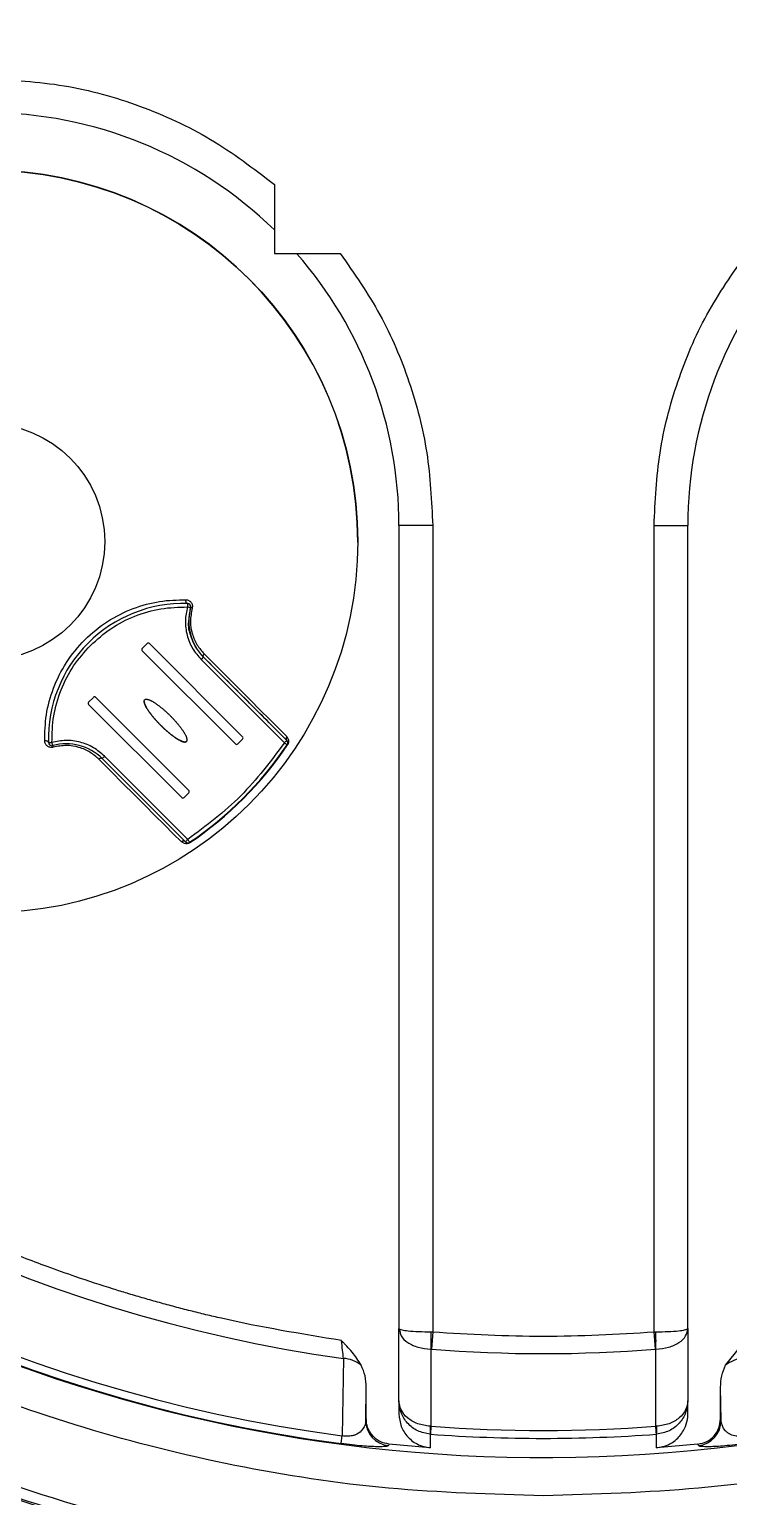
# Model space of a CAD drawing. Header units: millimetres. Extents: x 2180 to 4616, y 795 to 2518.
# Drawn here: x 2741.3 to 2782.7, y 2116.9 to 2203.9 of the extents above; entities that cross this region are included whole.
import ezdxf

# ---------------------------------------------------------------- set-up
doc = ezdxf.new("R2010")
doc.units = ezdxf.units.MM

msp = doc.modelspace()

# ---------------------------------------------------------------- linework, layer by layer
at = {"color": 7, "linetype": 'Continuous', "lineweight": 25}
for p, q in [((2755.8, 2194.67), (2755.8, 2190.583)), ((2755.8, 2190.583), (2759.701, 2190.583)), ((2763.182, 2174.457), (2763.182, 2126.88)), ((2765.182, 2174.457), (2765.182, 2126.68)), ((2778.304, 2126.68), (2778.304, 2174.457)), ((2780.304, 2126.88), (2780.304, 2174.457)), ((2760.742, 2173.482), (2760.742, 2173.482)), ((2750.646, 2169.835), (2750.64, 2169.635)), ((2750.725, 2168.781), (2750.833, 2169.581)), ((2750.84, 2169.635), (2750.84, 2169.635)), ((2747.97, 2167.177), (2748.253, 2167.46)), ((2753.486, 2161.52), (2747.97, 2167.035)), ((2747.97, 2167.035), (2747.97, 2167.035)), ((2753.486, 2161.52), (2747.97, 2167.035)), ((2748.394, 2167.46), (2753.91, 2161.944)), ((2751.602, 2166.657), (2756.534, 2161.724)), ((2751.602, 2166.657), (2751.602, 2166.657)), ((2751.46, 2166.515), (2756.393, 2161.583)), ((2744.788, 2163.995), (2745.071, 2164.278)), ((2745.212, 2164.278), (2750.728, 2158.762)), ((2750.304, 2158.338), (2744.788, 2163.853)), ((2744.788, 2163.853), (2744.788, 2163.853)), ((2750.304, 2158.338), (2744.788, 2163.853)), ((2742.41, 2161.847), (2742.41, 2161.847)), ((2753.486, 2161.52), (2753.486, 2161.52)), ((2753.91, 2161.803), (2753.627, 2161.52)), ((2753.91, 2161.803), (2753.627, 2161.52)), ((2753.627, 2161.52), (2753.627, 2161.52)), ((2753.91, 2161.803), (2753.91, 2161.803)), ((2756.53, 2161.96), (2756.636, 2161.769)), ((2756.534, 2161.724), (2756.534, 2161.724)), ((2756.579, 2161.457), (2756.559, 2161.471)), ((2756.593, 2161.582), (2756.593, 2161.582)), ((2750.524, 2155.714), (2745.591, 2160.646)), ((2750.665, 2155.855), (2745.733, 2160.788)), ((2750.304, 2158.338), (2750.304, 2158.338)), ((2750.728, 2158.621), (2750.445, 2158.338)), ((2750.728, 2158.621), (2750.445, 2158.338)), ((2750.445, 2158.338), (2750.445, 2158.338)), ((2750.728, 2158.621), (2750.728, 2158.621)), ((2750.466, 2155.619), (2750.288, 2155.717)), ((2750.777, 2155.689), (2750.791, 2155.669)), ((2763.182, 2126.88), (2763.237, 2126.834)), ((2763.182, 2126.88), (2763.249, 2126.659)), ((2763.182, 2122.601), (2763.182, 2126.88)), ((2765.074, 2126.681), (2765.182, 2126.68)), ((2765.182, 2126.68), (2765.102, 2125.651)), ((2778.304, 2126.68), (2778.411, 2126.681)), ((2778.384, 2125.651), (2778.304, 2126.68)), ((2780.304, 2126.88), (2780.304, 2122.601)), ((2782.543, 2124.702), (2783.717, 2126.167)), ((2759.896, 2125.107), (2759.814, 2120.52)), ((2765.102, 2125.651), (2765.074, 2125.652)), ((2765.074, 2125.652), (2765.08, 2121.083)), ((2778.411, 2125.652), (2778.384, 2125.651)), ((2778.406, 2121.083), (2778.411, 2125.652)), ((2761.211, 2121.43), (2761.243, 2123.394)), ((2761.243, 2121.524), (2761.243, 2123.394)), ((2782.275, 2121.43), (2782.243, 2123.394)), ((2782.243, 2121.524), (2782.243, 2123.394)), ((2763.182, 2122.601), (2763.182, 2121.815)), ((2780.304, 2121.815), (2780.304, 2122.601)), ((2765.08, 2121.083), (2765.034, 2121.085)), ((2765.034, 2120.619), (2765.045, 2120.618)), ((2765.034, 2120.619), (2765.035, 2119.818)), ((2778.452, 2121.085), (2778.406, 2121.083)), ((2778.44, 2120.618), (2778.452, 2120.619)), ((2778.451, 2119.818), (2778.452, 2120.619)), ((2762.591, 2120.031), (2762.56, 2119.94)), ((2765.035, 2119.818), (2762.591, 2120.031)), ((2780.894, 2120.031), (2778.451, 2119.818)), ((2780.926, 2119.94), (2780.894, 2120.031))]:
    msp.add_line(p, q, dxfattribs=at)
at = {"color": 7, "linetype": 'Continuous', "lineweight": 25, "flags": 128}
for points in [[(2765.182, 2174.457), (2764.792, 2174.457), (2764.417, 2174.457), (2764.071, 2174.457), (2763.768, 2174.457), (2763.519, 2174.457), (2763.334, 2174.457), (2763.22, 2174.457), (2763.182, 2174.457)], [(2778.304, 2174.457), (2778.694, 2174.457), (2779.069, 2174.457), (2779.415, 2174.457), (2779.718, 2174.457), (2779.967, 2174.457), (2780.152, 2174.457), (2780.265, 2174.457), (2780.304, 2174.457)], [(2750.646, 2169.835), (2750.625, 2169.84), (2750.606, 2169.854), (2750.589, 2169.876), (2750.574, 2169.905), (2750.563, 2169.94), (2750.556, 2169.979), (2750.554, 2170.02), (2750.555, 2170.063)], [(2750.833, 2169.581), (2750.829, 2169.582), (2750.818, 2169.585), (2750.8, 2169.59), (2750.776, 2169.597), (2750.747, 2169.605), (2750.714, 2169.614), (2750.677, 2169.624), (2750.64, 2169.635)], [(2751.602, 2166.657), (2751.599, 2166.654), (2751.591, 2166.646), (2751.578, 2166.633), (2751.56, 2166.615), (2751.539, 2166.594), (2751.514, 2166.569), (2751.488, 2166.543), (2751.46, 2166.515)], [(2751.602, 2166.657), (2751.59, 2166.673), (2751.583, 2166.693), (2751.58, 2166.716), (2751.583, 2166.741), (2751.59, 2166.769), (2751.602, 2166.797), (2751.618, 2166.825), (2751.638, 2166.852)], [(2751.638, 2166.852), (2752.367, 2166.124), (2753.066, 2165.425), (2753.733, 2164.757), (2754.366, 2164.124), (2754.965, 2163.526), (2755.526, 2162.964), (2756.048, 2162.442), (2756.53, 2161.96)], [(2742.413, 2161.602), (2742.408, 2161.623), (2742.394, 2161.642), (2742.372, 2161.659), (2742.343, 2161.674), (2742.308, 2161.685), (2742.269, 2161.692), (2742.228, 2161.694), (2742.185, 2161.693)], [(2742.413, 2161.602), (2742.417, 2161.602), (2742.428, 2161.603), (2742.447, 2161.603), (2742.472, 2161.604), (2742.502, 2161.605), (2742.537, 2161.606), (2742.574, 2161.607), (2742.613, 2161.608)], [(2742.667, 2161.415), (2742.666, 2161.419), (2742.663, 2161.43), (2742.658, 2161.448), (2742.651, 2161.472), (2742.643, 2161.501), (2742.634, 2161.534), (2742.624, 2161.57), (2742.613, 2161.608)], [(2756.534, 2161.724), (2756.532, 2161.721), (2756.524, 2161.713), (2756.51, 2161.7), (2756.493, 2161.683), (2756.471, 2161.661), (2756.447, 2161.637), (2756.42, 2161.61), (2756.393, 2161.583)], [(2756.393, 2161.583), (2756.425, 2161.561), (2756.456, 2161.54), (2756.485, 2161.52), (2756.51, 2161.503), (2756.531, 2161.489), (2756.546, 2161.479), (2756.555, 2161.473), (2756.559, 2161.471)], [(2745.591, 2160.646), (2745.575, 2160.658), (2745.555, 2160.665), (2745.532, 2160.668), (2745.507, 2160.665), (2745.479, 2160.658), (2745.451, 2160.646), (2745.423, 2160.63), (2745.396, 2160.61)], [(2750.288, 2155.717), (2749.806, 2156.2), (2749.283, 2156.722), (2748.722, 2157.283), (2748.124, 2157.881), (2747.49, 2158.515), (2746.823, 2159.182), (2746.124, 2159.881), (2745.396, 2160.61)], [(2745.591, 2160.646), (2745.594, 2160.649), (2745.602, 2160.657), (2745.615, 2160.67), (2745.633, 2160.688), (2745.654, 2160.709), (2745.679, 2160.733), (2745.705, 2160.76), (2745.733, 2160.788)], [(2750.524, 2155.714), (2750.527, 2155.716), (2750.535, 2155.724), (2750.548, 2155.737), (2750.565, 2155.755), (2750.587, 2155.776), (2750.611, 2155.801), (2750.638, 2155.827), (2750.665, 2155.855)], [(2750.777, 2155.689), (2750.775, 2155.692), (2750.769, 2155.702), (2750.758, 2155.717), (2750.744, 2155.738), (2750.727, 2155.763), (2750.708, 2155.792), (2750.687, 2155.823), (2750.665, 2155.855)], [(2761.243, 2121.524), (2761.225, 2121.471), (2761.211, 2121.43)], [(2782.275, 2121.43), (2782.257, 2121.483), (2782.243, 2121.524)], [(2759.753, 2120.059), (2759.755, 2120.073), (2759.759, 2120.1), (2759.764, 2120.14), (2759.771, 2120.193), (2759.78, 2120.258), (2759.79, 2120.335), (2759.801, 2120.423), (2759.814, 2120.52)], [(2765.08, 2121.083), (2765.073, 2120.984), (2765.066, 2120.896), (2765.06, 2120.819), (2765.055, 2120.754), (2765.051, 2120.701), (2765.048, 2120.66), (2765.046, 2120.633), (2765.045, 2120.618)], [(2778.44, 2120.618), (2778.439, 2120.633), (2778.437, 2120.66), (2778.434, 2120.701), (2778.43, 2120.754), (2778.425, 2120.819), (2778.42, 2120.896), (2778.413, 2120.984), (2778.406, 2121.083)]]:
    msp.add_lwpolyline(points, dxfattribs=at)
at = {"color": 7, "linetype": 'Continuous', "lineweight": 25}
for radius in [22, 7]:
    msp.add_circle((2738.742, 2173.505), radius, dxfattribs=at)
for centre, radius, start, end in [((2771.743, 2210.711), 91.48, 295.79271, 180), ((2771.743, 2210.711), 90.341, 353.64897, 186.35103), ((2771.743, 2210.711), 89.875, 353.64897, 186.35103), ((2771.743, 2210.711), 85.319, 353.33017, 186.66983), ((2771.743, 2210.711), 91.48, 180, 290.22656), ((2738.718, 2174.457), 24.464, 45.7131, 90), ((2771.743, 2210.711), 91.441, 188.79238, 262.46584), ((2771.743, 2210.711), 90.976, 188.79238, 262.46584), ((2771.743, 2210.711), 86.42, 189.2043, 262.12076), ((2738.742, 2173.505), 22, 359.93876, 179.93876), ((2738.718, 2174.457), 24.464, 0, 41.23805), ((2804.768, 2174.457), 24.464, 138.76195, 180), ((2750.41, 2161.838), 8, 88.3094, 181.69061), ((2750.64, 2169.635), 0.2, 45, 88.3094), ((2753.723, 2168.778), 3, 164.46904, 225), ((2750.64, 2169.635), 0.2, 344.46904, 45), ((2750.726, 2168.901), 0.688, 73.124, 81.09101), ((2748.324, 2167.389), 0.1, 45, 135), ((2748.041, 2167.106), 0.1, 135, 225), ((2748.041, 2167.106), 0.1, 179.93876, 225), ((2744.859, 2163.924), 0.1, 135, 225), ((2745.142, 2164.207), 0.1, 45, 135), ((2744.859, 2163.924), 0.1, 179.93876, 225), ((2742.613, 2161.608), 0.2, 181.69061, 225), ((2742.613, 2161.608), 0.2, 225, 285.53097), ((2743.47, 2158.525), 3, 45, 105.53097), ((2743.347, 2161.522), 0.689, 188.91062, 196.87572), ((2738.742, 2173.505), 21.5, 304.039, 325.96101), ((2738.742, 2173.505), 21.524, 304.039, 325.96101), ((2753.556, 2161.591), 0.1, 225, 315), ((2753.556, 2161.591), 0.1, 225, 315), ((2753.839, 2161.873), 0.1, 315, 45), ((2753.839, 2161.873), 0.1, 315, 359.93876), ((2756.671, 2161.844), 0.182, 140.46383, 221.37738), ((2756.393, 2161.583), 0.2, 325.96101, 45), ((2750.374, 2158.409), 0.1, 225, 315), ((2750.374, 2158.409), 0.1, 225, 315), ((2750.657, 2158.692), 0.1, 315, 45), ((2750.657, 2158.692), 0.1, 315, 359.93876), ((2750.404, 2155.577), 0.182, 49.91552, 129.47781), ((2750.665, 2155.855), 0.2, 225, 304.039), ((2786.41, 2126.167), 21.341, 178.61808, 181.38192), ((2757.076, 2126.167), 21.341, 358.61808, 1.3819), ((2759.812, 2123.337), 1.772, 50.3646, 87.29391), ((2771.743, 2210.711), 85.319, 265.53552, 274.46448), ((2783.673, 2123.337), 1.772, 92.70609, 129.6354), ((2762.711, 2121.432), 1.5, 180.08872, 264.21159), ((2780.775, 2121.432), 1.5, 275.78841, 359.91128), ((2767.743, 2120.852), 2.719, 175.08834, 184.91166), ((2771.743, 2210.711), 90.341, 265.74841, 274.25159), ((2771.743, 2210.711), 89.875, 265.74841, 274.25159), ((2775.743, 2120.852), 2.719, 355.08834, 4.91166)]:
    msp.add_arc(centre, radius, start, end, dxfattribs=at)
for points in [[(2771.743, 2294.997), (2768.78, 2294.907), (2762.855, 2294.726), (2754.066, 2293.271), (2745.473, 2290.966), (2737.172, 2287.752), (2729.255, 2283.686), (2721.81, 2278.808), (2714.919, 2273.174), (2708.66, 2266.846), (2703.102, 2259.895), (2698.307, 2252.397), (2694.327, 2244.436), (2691.208, 2236.1), (2688.979, 2227.482), (2687.688, 2218.679), (2687.263, 2209.78), (2687.772, 2203.874), (2688.027, 2200.921)], [(2855.459, 2200.921), (2855.713, 2203.874), (2856.222, 2209.78), (2855.798, 2218.679), (2854.507, 2227.482), (2852.278, 2236.1), (2849.159, 2244.436), (2845.179, 2252.397), (2840.384, 2259.895), (2834.825, 2266.846), (2828.566, 2273.174), (2821.676, 2278.808), (2814.231, 2283.686), (2806.314, 2287.752), (2798.013, 2290.966), (2789.42, 2293.271), (2780.631, 2294.726), (2774.706, 2294.907), (2771.743, 2294.997)], [(2771.743, 2116.971), (2768.675, 2117.058), (2762.54, 2117.232), (2753.426, 2118.635), (2744.488, 2120.86), (2735.812, 2123.968), (2727.483, 2127.907), (2719.58, 2132.644), (2712.179, 2138.133), (2705.352, 2144.32), (2699.164, 2151.148), (2693.675, 2158.548), (2688.938, 2166.452), (2685, 2174.781), (2681.892, 2183.456), (2679.667, 2192.394), (2678.263, 2201.509), (2678.089, 2207.644), (2678.002, 2210.712)], [(2865.483, 2210.712), (2865.396, 2207.644), (2865.222, 2201.509), (2863.819, 2192.394), (2861.594, 2183.456), (2858.486, 2174.781), (2854.548, 2166.452), (2849.81, 2158.548), (2844.322, 2151.148), (2838.134, 2144.32), (2831.307, 2138.133), (2823.906, 2132.644), (2816.003, 2127.907), (2807.673, 2123.968), (2798.998, 2120.86), (2790.06, 2118.635), (2780.946, 2117.232), (2774.811, 2117.058), (2771.743, 2116.971)], [(2738.718, 2200.921), (2740.266, 2200.843), (2743.362, 2200.687), (2747.854, 2199.42), (2752.102, 2197.488), (2754.567, 2195.609), (2755.8, 2194.67)], [(2760.953, 2113.038), (2757.302, 2113.562), (2749.998, 2114.61), (2739.355, 2117.73), (2729.112, 2121.938), (2719.412, 2127.293), (2710.372, 2133.698), (2702.11, 2141.079), (2694.729, 2149.341), (2688.324, 2158.38), (2682.969, 2168.081), (2678.761, 2178.324), (2675.641, 2188.967), (2674.593, 2196.27), (2674.069, 2199.922)], [(2869.417, 2199.922), (2868.892, 2196.27), (2867.844, 2188.967), (2864.725, 2178.324), (2860.517, 2168.081), (2855.161, 2158.38), (2848.757, 2149.341), (2841.375, 2141.079), (2833.113, 2133.698), (2824.074, 2127.293), (2814.373, 2121.938), (2804.13, 2117.73), (2793.487, 2114.61), (2786.184, 2113.562), (2782.532, 2113.038)], [(2754.411, 2113.241), (2751.117, 2113.927), (2744.528, 2115.3), (2734.976, 2118.62), (2725.792, 2122.824), (2717.09, 2127.96), (2708.953, 2133.949), (2701.468, 2140.737), (2694.713, 2148.25), (2688.758, 2156.413), (2683.66, 2165.137), (2679.495, 2174.339), (2676.216, 2183.905), (2674.871, 2190.499), (2674.199, 2193.797)], [(2759.701, 2190.583), (2760.528, 2189.396), (2762.182, 2187.021), (2763.871, 2183.006), (2764.978, 2178.794), (2765.114, 2175.903), (2765.182, 2174.457)], [(2778.304, 2174.457), (2778.372, 2175.903), (2778.508, 2178.794), (2779.614, 2183.006), (2781.304, 2187.021), (2782.958, 2189.396), (2783.785, 2190.583)], [(2756.534, 2161.724), (2755.854, 2162.404), (2754.495, 2163.764), (2752.566, 2165.692), (2751.602, 2166.657)], [(2756.393, 2161.583), (2755.576, 2160.491), (2753.941, 2158.307), (2751.757, 2156.672), (2750.665, 2155.855)], [(2754.715, 2113.292), (2751.801, 2113.88), (2745.973, 2115.055), (2737.479, 2117.808), (2729.25, 2121.255), (2721.379, 2125.456), (2713.878, 2130.301), (2709.285, 2134.075), (2706.989, 2135.962)], [(2765.182, 2126.68), (2767.369, 2126.552), (2771.743, 2126.296), (2776.117, 2126.552), (2778.304, 2126.68)]]:
    msp.add_open_spline(points, degree=3, dxfattribs=at)
for points, knots in [([(2759.769, 2126.167), (2757.389, 2126.558), (2754.698, 2126.999), (2751.738, 2127.698), (2750.818, 2127.925), (2749.901, 2128.162), (2748.987, 2128.41), (2748.076, 2128.667), (2747.438, 2128.855), (2746.833, 2129.038), (2745.783, 2129.36), (2744.202, 2129.878), (2742.42, 2130.51), (2740.875, 2131.093), (2739.631, 2131.588), (2738.6, 2132.016), (2737.809, 2132.354), (2737.021, 2132.7), (2736.237, 2133.054), (2735.456, 2133.416), (2734.91, 2133.676), (2734.392, 2133.926), (2733.326, 2134.447), (2731.627, 2135.32), (2729.617, 2136.428), (2727.423, 2137.709), (2725.189, 2139.11), (2723.118, 2140.511), (2721.875, 2141.396), (2720.813, 2142.171), (2719.648, 2143.047), (2718.125, 2144.247), (2716.859, 2145.293), (2715.846, 2146.159), (2715.077, 2146.833), (2714.316, 2147.517), (2713.563, 2148.209), (2712.819, 2148.91), (2712.306, 2149.406), (2711.852, 2149.849), (2710.385, 2151.299), (2708.015, 2153.813), (2705.026, 2157.362), (2702.421, 2160.794), (2700.1, 2164.196), (2697.843, 2167.862), (2695.057, 2172.943), (2692.002, 2179.787), (2689.2, 2188.123), (2688.071, 2193.865), (2687.507, 2196.737)], [0, 0, 0, 0, 0.066905, 0.07567, 0.084434, 0.093199, 0.101963, 0.110727, 0.119491, 0.120425, 0.128278, 0.149963, 0.166623, 0.180753, 0.195817, 0.203781, 0.211745, 0.219709, 0.227673, 0.235637, 0.243601, 0.24445, 0.251616, 0.276532, 0.297465, 0.315335, 0.34708, 0.370638, 0.384759, 0.389435, 0.407138, 0.425205, 0.443272, 0.452736, 0.4622, 0.471663, 0.481127, 0.490591, 0.500054, 0.500928, 0.50821, 0.557321, 0.596775, 0.636995, 0.676885, 0.711064, 0.756485, 0.837657, 0.918828, 1, 1, 1, 1]), ([(2742.185, 2161.693), (2742.197, 2162.208), (2742.222, 2163.236), (2742.658, 2164.833), (2743.419, 2166.362), (2744.518, 2167.727), (2745.883, 2168.826), (2747.413, 2169.589), (2749.009, 2170.026), (2750.039, 2170.05), (2750.555, 2170.063)], [0, 0, 0, 0, 0.125198, 0.2499957, 0.3751716, 0.4997698, 0.6246825, 0.749695, 0.8746376, 1, 1, 1, 1]), ([(2744.894, 2167.354), (2745.287, 2167.703), (2746.079, 2168.409), (2747.514, 2169.132), (2749.054, 2169.59), (2750.115, 2169.62), (2750.64, 2169.635)], [0, 0, 0, 0, 0.247388, 0.5, 0.752612, 1, 1, 1, 1]), ([(2750.64, 2169.635), (2750.586, 2169.362), (2750.476, 2168.808), (2750.595, 2167.955), (2750.91, 2167.154), (2751.279, 2166.726), (2751.46, 2166.515)], [0, 0, 0, 0, 0.245589, 0.5, 0.754411, 1, 1, 1, 1]), ([(2750.555, 2170.063), (2750.612, 2170.054), (2750.724, 2170.037), (2750.839, 2169.941), (2750.904, 2169.841), (2750.934, 2169.753), (2750.946, 2169.657), (2750.932, 2169.592), (2750.926, 2169.56)], [0, 0, 0, 0, 0.249602, 0.498296, 0.625589, 0.748629, 0.875722, 1, 1, 1, 1]), ([(2750.833, 2169.581), (2750.836, 2169.597), (2750.842, 2169.63), (2750.837, 2169.68), (2750.819, 2169.73), (2750.782, 2169.781), (2750.731, 2169.816), (2750.681, 2169.832), (2750.655, 2169.834), (2750.646, 2169.835)], [0, 0, 0, 0, 0.098526, 0.211663, 0.344444, 0.500006, 0.749377, 0.913544, 1, 1, 1, 1]), ([(2750.926, 2169.56), (2750.876, 2169.297), (2750.777, 2168.772), (2750.913, 2168.013), (2751.2, 2167.353), (2751.492, 2167.019), (2751.638, 2166.852)], [0, 0, 0, 0, 0.249812, 0.499845, 0.75024, 1, 1, 1, 1]), ([(2751.602, 2166.657), (2751.432, 2166.851), (2751.112, 2167.217), (2750.823, 2167.946), (2750.684, 2168.485), (2750.724, 2168.777), (2750.725, 2168.781)], [0, 0, 0, 0, 0.348132, 0.656893, 0.994853, 1, 1, 1, 1]), ([(2742.613, 2161.608), (2742.628, 2162.133), (2742.658, 2163.194), (2743.115, 2164.734), (2743.839, 2166.168), (2744.545, 2166.961), (2744.894, 2167.354)], [0, 0, 0, 0, 0.247388, 0.5, 0.752612, 1, 1, 1, 1]), ([(2750.586, 2161.661), (2750.577, 2161.654), (2750.557, 2161.638), (2750.504, 2161.627), (2750.448, 2161.631), (2750.393, 2161.644), (2750.35, 2161.658), (2750.307, 2161.674), (2750.266, 2161.691), (2750.225, 2161.711), (2750.184, 2161.731), (2750.131, 2161.76), (2750.079, 2161.79), (2750.015, 2161.829), (2749.964, 2161.862), (2749.902, 2161.904), (2749.84, 2161.948), (2749.767, 2162.001), (2749.695, 2162.056), (2749.624, 2162.112), (2749.554, 2162.17), (2749.485, 2162.228), (2749.417, 2162.287), (2749.349, 2162.347), (2749.26, 2162.429), (2749.172, 2162.511), (2749.086, 2162.596), (2749.022, 2162.66), (2748.959, 2162.725), (2748.876, 2162.812), (2748.795, 2162.901), (2748.715, 2162.992), (2748.656, 2163.061), (2748.598, 2163.13), (2748.541, 2163.2), (2748.486, 2163.272), (2748.431, 2163.344), (2748.378, 2163.417), (2748.335, 2163.479), (2748.294, 2163.542), (2748.262, 2163.593), (2748.231, 2163.645), (2748.201, 2163.697), (2748.172, 2163.751), (2748.146, 2163.805), (2748.131, 2163.84), (2748.117, 2163.875), (2748.107, 2163.903), (2748.096, 2163.939), (2748.083, 2163.991), (2748.076, 2164.05), (2748.088, 2164.106), (2748.104, 2164.126), (2748.112, 2164.136)], [0, 0, 0, 0, 0.009206, 0.021042, 0.042226, 0.054406, 0.066579, 0.07875, 0.090919, 0.103087, 0.115254, 0.127421, 0.151759, 0.163926, 0.188261, 0.200427, 0.224762, 0.249095, 0.273429, 0.297762, 0.322096, 0.346429, 0.370762, 0.395095, 0.419428, 0.468097, 0.49243, 0.516763, 0.541096, 0.565429, 0.614098, 0.638431, 0.662764, 0.687097, 0.711431, 0.735764, 0.760098, 0.784431, 0.808766, 0.820932, 0.845267, 0.857434, 0.869601, 0.89394, 0.906108, 0.918276, 0.92436, 0.93653, 0.942614, 0.954789, 0.979347, 0.989891, 1, 1, 1, 1]), ([(2748.082, 2164.039), (2748.082, 2164.022), (2748.083, 2163.989), (2748.095, 2163.943), (2748.108, 2163.899), (2748.124, 2163.857), (2748.142, 2163.815), (2748.161, 2163.774), (2748.181, 2163.734), (2748.21, 2163.681), (2748.24, 2163.629), (2748.28, 2163.564), (2748.308, 2163.52), (2748.338, 2163.476), (2748.359, 2163.445), (2748.385, 2163.408), (2748.407, 2163.378), (2748.429, 2163.347), (2748.452, 2163.317), (2748.479, 2163.281), (2748.507, 2163.245), (2748.535, 2163.209), (2748.563, 2163.174), (2748.591, 2163.139), (2748.62, 2163.104), (2748.649, 2163.069), (2748.678, 2163.035), (2748.718, 2162.989), (2748.757, 2162.944), (2748.798, 2162.899), (2748.828, 2162.865), (2748.859, 2162.832), (2748.9, 2162.788), (2748.941, 2162.744), (2748.983, 2162.701), (2749.014, 2162.668), (2749.046, 2162.636), (2749.089, 2162.593), (2749.132, 2162.551), (2749.175, 2162.509), (2749.208, 2162.478), (2749.241, 2162.447), (2749.274, 2162.416), (2749.318, 2162.375), (2749.363, 2162.335), (2749.408, 2162.295), (2749.442, 2162.265), (2749.476, 2162.235), (2749.511, 2162.206), (2749.546, 2162.177), (2749.58, 2162.148), (2749.616, 2162.12), (2749.651, 2162.091), (2749.686, 2162.063), (2749.722, 2162.036), (2749.758, 2162.008), (2749.794, 2161.981), (2749.831, 2161.955), (2749.868, 2161.928), (2749.905, 2161.902), (2749.942, 2161.877), (2749.993, 2161.844), (2750.043, 2161.811), (2750.095, 2161.78), (2750.148, 2161.75), (2750.201, 2161.722), (2750.255, 2161.696), (2750.29, 2161.681), (2750.325, 2161.667), (2750.353, 2161.657), (2750.389, 2161.646), (2750.441, 2161.632), (2750.5, 2161.626), (2750.556, 2161.638), (2750.576, 2161.654), (2750.586, 2161.661)], [0, 0, 0, 0, 0.014584, 0.027115, 0.03964, 0.052161, 0.064681, 0.0772, 0.089719, 0.102237, 0.127277, 0.139795, 0.164832, 0.171091, 0.183609, 0.196126, 0.208644, 0.214902, 0.22742, 0.239937, 0.252455, 0.264972, 0.27749, 0.290007, 0.302525, 0.315042, 0.327559, 0.340077, 0.365112, 0.377629, 0.390147, 0.402664, 0.415182, 0.440217, 0.452734, 0.465252, 0.477769, 0.490286, 0.515321, 0.527839, 0.540356, 0.552874, 0.565391, 0.577908, 0.602944, 0.615461, 0.627978, 0.640496, 0.653013, 0.665531, 0.678048, 0.690566, 0.703083, 0.7156, 0.728118, 0.740635, 0.753153, 0.76567, 0.778188, 0.790705, 0.803223, 0.815741, 0.840778, 0.853296, 0.865814, 0.890855, 0.903374, 0.915893, 0.922153, 0.934674, 0.940933, 0.95346, 0.978726, 0.989579, 1, 1, 1, 1]), ([(2748.112, 2164.136), (2748.121, 2164.143), (2748.141, 2164.16), (2748.194, 2164.171), (2748.25, 2164.166), (2748.305, 2164.153), (2748.349, 2164.14), (2748.391, 2164.124), (2748.433, 2164.106), (2748.474, 2164.087), (2748.514, 2164.067), (2748.567, 2164.038), (2748.619, 2164.008), (2748.683, 2163.968), (2748.734, 2163.935), (2748.797, 2163.893), (2748.858, 2163.85), (2748.931, 2163.796), (2749.003, 2163.741), (2749.074, 2163.685), (2749.144, 2163.628), (2749.213, 2163.57), (2749.282, 2163.51), (2749.349, 2163.45), (2749.438, 2163.369), (2749.526, 2163.286), (2749.612, 2163.202), (2749.676, 2163.138), (2749.739, 2163.073), (2749.822, 2162.985), (2749.903, 2162.896), (2749.983, 2162.806), (2750.042, 2162.737), (2750.1, 2162.667), (2750.157, 2162.597), (2750.212, 2162.526), (2750.267, 2162.454), (2750.32, 2162.38), (2750.363, 2162.318), (2750.404, 2162.255), (2750.437, 2162.204), (2750.467, 2162.153), (2750.497, 2162.1), (2750.526, 2162.047), (2750.552, 2161.992), (2750.567, 2161.958), (2750.581, 2161.923), (2750.591, 2161.895), (2750.602, 2161.858), (2750.615, 2161.807), (2750.622, 2161.748), (2750.61, 2161.692), (2750.594, 2161.671), (2750.586, 2161.661)], [0, 0, 0, 0, 0.009206, 0.021042, 0.042226, 0.054406, 0.066579, 0.07875, 0.090919, 0.103087, 0.115254, 0.127421, 0.151759, 0.163926, 0.188261, 0.200427, 0.224762, 0.249095, 0.273429, 0.297762, 0.322096, 0.346429, 0.370762, 0.395095, 0.419428, 0.468097, 0.49243, 0.516763, 0.541096, 0.565429, 0.614098, 0.638431, 0.662764, 0.687097, 0.711431, 0.735764, 0.760098, 0.784431, 0.808766, 0.820932, 0.845267, 0.857434, 0.869601, 0.89394, 0.906108, 0.918276, 0.92436, 0.93653, 0.942614, 0.954789, 0.979347, 0.989891, 1, 1, 1, 1]), ([(2742.688, 2161.322), (2742.656, 2161.316), (2742.592, 2161.302), (2742.496, 2161.314), (2742.407, 2161.344), (2742.307, 2161.408), (2742.211, 2161.523), (2742.194, 2161.636), (2742.185, 2161.693)], [0, 0, 0, 0, 0.123692, 0.250213, 0.373441, 0.501044, 0.749966, 1, 1, 1, 1]), ([(2745.733, 2160.788), (2745.522, 2160.969), (2745.094, 2161.337), (2744.293, 2161.653), (2743.44, 2161.772), (2742.885, 2161.662), (2742.613, 2161.608)], [0, 0, 0, 0, 0.245589, 0.5, 0.754411, 1, 1, 1, 1]), ([(2745.396, 2160.61), (2745.229, 2160.756), (2744.895, 2161.048), (2744.234, 2161.335), (2743.476, 2161.471), (2742.95, 2161.372), (2742.688, 2161.322)], [0, 0, 0, 0, 0.24976, 0.500155, 0.750188, 1, 1, 1, 1]), ([(2756.559, 2161.471), (2756.561, 2161.474), (2756.566, 2161.482), (2756.575, 2161.498), (2756.589, 2161.533), (2756.596, 2161.587), (2756.584, 2161.661), (2756.554, 2161.699), (2756.534, 2161.724)], [0, 0, 0, 0, 0.019949, 0.041211, 0.090998, 0.233378, 0.500651, 1, 1, 1, 1]), ([(2756.636, 2161.769), (2756.643, 2161.725), (2756.653, 2161.659), (2756.63, 2161.558), (2756.604, 2161.498), (2756.587, 2161.47), (2756.579, 2161.457)], [0, 0, 0, 0, 0.4973705, 0.7659569, 0.8846321, 1, 1, 1, 1]), ([(2750.791, 2155.669), (2750.778, 2155.661), (2750.751, 2155.644), (2750.69, 2155.618), (2750.592, 2155.597), (2750.506, 2155.595), (2750.471, 2155.616), (2750.466, 2155.619)], [0, 0, 0, 0, 0.107574, 0.218232, 0.46854, 0.933582, 1, 1, 1, 1]), ([(2763.237, 2126.834), (2763.277, 2126.821), (2763.378, 2126.788), (2763.733, 2126.737), (2764.327, 2126.694), (2764.83, 2126.685), (2765.074, 2126.681)], [0, 0, 0, 0, 0.160391, 0.409006, 0.713334, 1, 1, 1, 1]), ([(2763.249, 2126.659), (2763.265, 2126.584), (2763.314, 2126.357), (2763.685, 2126.03), (2764.299, 2125.732), (2764.814, 2125.679), (2765.074, 2125.652)], [0, 0, 0, 0, 0.138516, 0.419018, 0.706474, 1, 1, 1, 1]), ([(2778.411, 2126.681), (2778.655, 2126.685), (2779.158, 2126.694), (2779.756, 2126.737), (2780.1, 2126.789), (2780.273, 2126.836), (2780.293, 2126.865), (2780.304, 2126.88)], [0, 0, 0, 0, 0.2420737, 0.4990881, 0.7090215, 0.8444749, 1, 1, 1, 1]), ([(2778.411, 2125.652), (2778.671, 2125.679), (2779.185, 2125.732), (2779.807, 2126.029), (2780.224, 2126.425), (2780.277, 2126.729), (2780.304, 2126.88)], [0, 0, 0, 0, 0.257797, 0.5102609, 0.7566206, 1, 1, 1, 1]), ([(2759.896, 2125.107), (2759.879, 2125.264), (2759.846, 2125.579), (2759.795, 2125.971), (2759.769, 2126.167)], [0, 0, 0, 0, 0.498002, 1, 1, 1, 1]), ([(2760.943, 2124.702), (2760.776, 2124.968), (2760.526, 2125.369), (2760.154, 2125.772), (2759.953, 2125.98), (2759.848, 2126.086), (2759.794, 2126.142), (2759.776, 2126.16), (2759.771, 2126.166), (2759.769, 2126.167)], [0, 0, 0, 0, 0.49931, 0.749558, 0.871896, 0.959867, 0.987646, 0.995751, 1, 1, 1, 1]), ([(2761.243, 2123.394), (2761.232, 2123.622), (2761.209, 2124.075), (2761.031, 2124.493), (2760.943, 2124.702)], [0, 0, 0, 0, 0.501105, 1, 1, 1, 1]), ([(2782.243, 2123.394), (2782.254, 2123.622), (2782.277, 2124.075), (2782.455, 2124.493), (2782.543, 2124.702)], [0, 0, 0, 0, 0.501105, 1, 1, 1, 1]), ([(2765.034, 2121.085), (2764.778, 2121.122), (2764.273, 2121.194), (2763.666, 2121.561), (2763.259, 2122.046), (2763.208, 2122.416), (2763.182, 2122.601)], [0, 0, 0, 0, 0.257822, 0.510246, 0.756601, 1, 1, 1, 1]), ([(2765.034, 2120.619), (2764.778, 2120.667), (2764.273, 2120.762), (2763.666, 2121.241), (2763.259, 2121.875), (2763.208, 2122.36), (2763.182, 2122.601)], [0, 0, 0, 0, 0.257822, 0.510246, 0.756601, 1, 1, 1, 1]), ([(2780.304, 2122.601), (2780.278, 2122.416), (2780.227, 2122.046), (2779.82, 2121.561), (2779.213, 2121.194), (2778.708, 2121.122), (2778.452, 2121.085)], [0, 0, 0, 0, 0.243399, 0.489754, 0.742178, 1, 1, 1, 1]), ([(2780.304, 2122.601), (2780.278, 2122.36), (2780.227, 2121.875), (2779.82, 2121.241), (2779.213, 2120.762), (2778.708, 2120.667), (2778.452, 2120.619)], [0, 0, 0, 0, 0.243399, 0.489754, 0.742178, 1, 1, 1, 1]), ([(2761.211, 2121.43), (2761.207, 2121.389), (2761.19, 2121.172), (2761.052, 2120.865), (2760.742, 2120.631), (2760.563, 2120.565), (2760.555, 2120.563), (2760.527, 2120.553), (2760.424, 2120.522), (2760.255, 2120.491), (2760.016, 2120.49), (2759.882, 2120.51), (2759.814, 2120.52)], [0, 0, 0, 0, 0.0938433, 0.4997809, 0.7491368, 0.7495324, 0.7524039, 0.7601218, 0.7883567, 0.8879299, 0.9439491, 1, 1, 1, 1]), ([(2762.591, 2120.031), (2762.413, 2120.068), (2762.051, 2120.144), (2761.627, 2120.479), (2761.383, 2120.853), (2761.264, 2121.203), (2761.25, 2121.414), (2761.243, 2121.524)], [0, 0, 0, 0, 0.246443, 0.49945, 0.712469, 0.849556, 1, 1, 1, 1]), ([(2763.182, 2121.815), (2763.209, 2121.565), (2763.264, 2121.065), (2763.692, 2120.414), (2764.304, 2119.949), (2764.799, 2119.86), (2765.035, 2119.818)], [0, 0, 0, 0, 0.250413, 0.500189, 0.760934, 1, 1, 1, 1]), ([(2778.451, 2119.818), (2778.687, 2119.86), (2779.181, 2119.949), (2779.799, 2120.414), (2780.176, 2121.014), (2780.295, 2121.506), (2780.302, 2121.755), (2780.304, 2121.815)], [0, 0, 0, 0, 0.239019, 0.499755, 0.749419, 0.939689, 1, 1, 1, 1]), ([(2780.894, 2120.031), (2781.076, 2120.07), (2781.438, 2120.147), (2781.879, 2120.498), (2782.184, 2120.972), (2782.223, 2121.34), (2782.243, 2121.524)], [0, 0, 0, 0, 0.250514, 0.50007, 0.74999, 1, 1, 1, 1]), ([(2783.671, 2120.52), (2783.601, 2120.509), (2783.458, 2120.487), (2783.255, 2120.492), (2783.074, 2120.519), (2782.908, 2120.567), (2782.814, 2120.611), (2782.767, 2120.637), (2782.761, 2120.64), (2782.737, 2120.654), (2782.648, 2120.709), (2782.37, 2120.947), (2782.317, 2121.216), (2782.275, 2121.43)], [0, 0, 0, 0, 0.058872, 0.118076, 0.181704, 0.251258, 0.33051, 0.330822, 0.333623, 0.341737, 0.373322, 0.501634, 1, 1, 1, 1]), ([(2762.56, 2119.94), (2762.525, 2119.919), (2762.458, 2119.879), (2762.018, 2119.869), (2761.512, 2119.887), (2761.01, 2119.921), (2760.418, 2119.976), (2759.972, 2120.031), (2759.753, 2120.059)], [0, 0, 0, 0, 0.259348, 0.499082, 0.628512, 0.7489, 0.876507, 1, 1, 1, 1]), ([(2783.732, 2120.059), (2783.519, 2120.032), (2783.078, 2119.977), (2782.488, 2119.923), (2781.976, 2119.887), (2781.463, 2119.869), (2781.028, 2119.879), (2780.961, 2119.919), (2780.926, 2119.94)], [0, 0, 0, 0, 0.1205845, 0.248868, 0.3727771, 0.5012581, 0.7408272, 1, 1, 1, 1])]:
    msp.add_open_spline(points, degree=3, knots=knots, dxfattribs=at)

doc.saveas('drawing.dxf')
